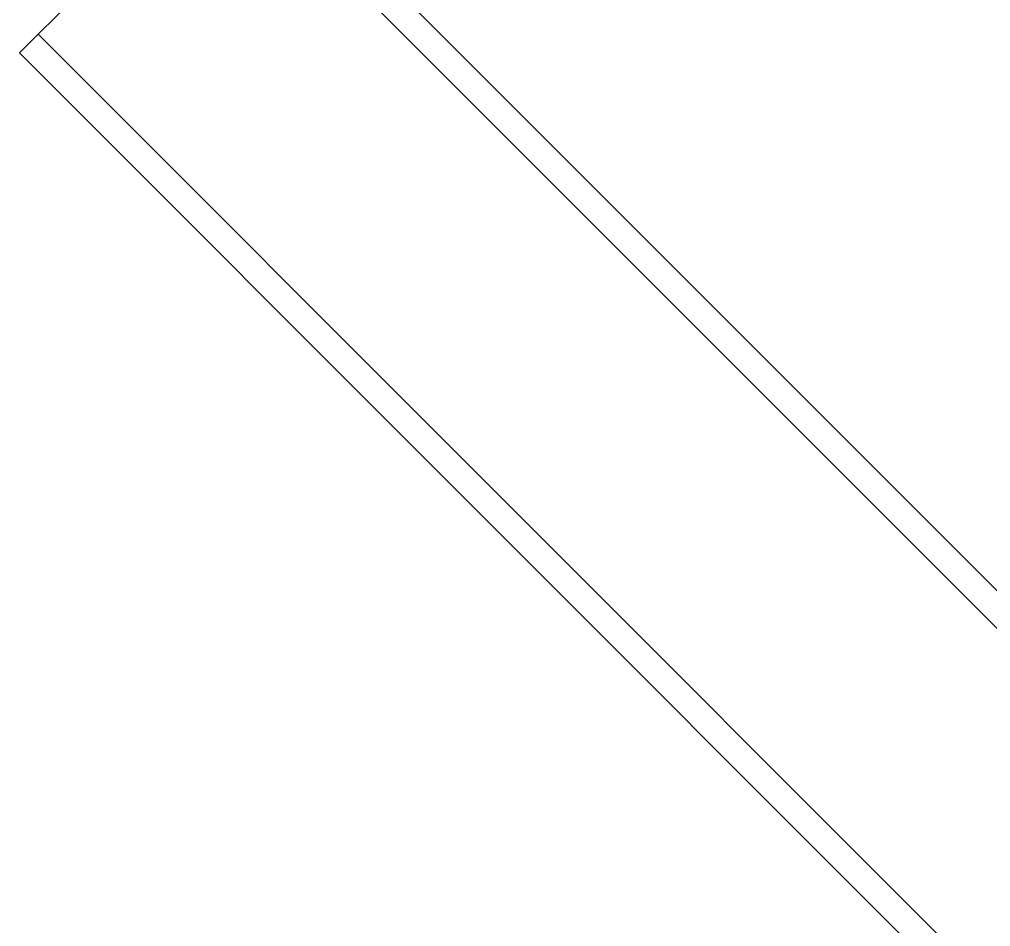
# Model space of a CAD drawing. Extents: x 27938 to 650306, y -92720 to 1524912.
# Drawn here: x 314328 to 315374, y 831918 to 832895 of the extents above; entities that cross this region are included whole.
import ezdxf

# ---------------------------------------------------------------- set-up
doc = ezdxf.new("R2010")
doc.units = 0
doc.header["$LTSCALE"] = 1000
doc.header["$MEASUREMENT"] = 0

msp = doc.modelspace()

# ---------------------------------------------------------------- linework, layer by layer
for p, q in [((314564.7, 833096.4), (314327.7, 832859.4)), ((317142, 830519.2), (314564.7, 833096.4)), ((317121.8, 830498.9), (314544.5, 833076.2)), ((316925.2, 830302.3), (314347.9, 832879.6)), ((316904.9, 830282.1), (314327.7, 832859.4))]:
    msp.add_line(p, q)

doc.saveas('drawing.dxf')
